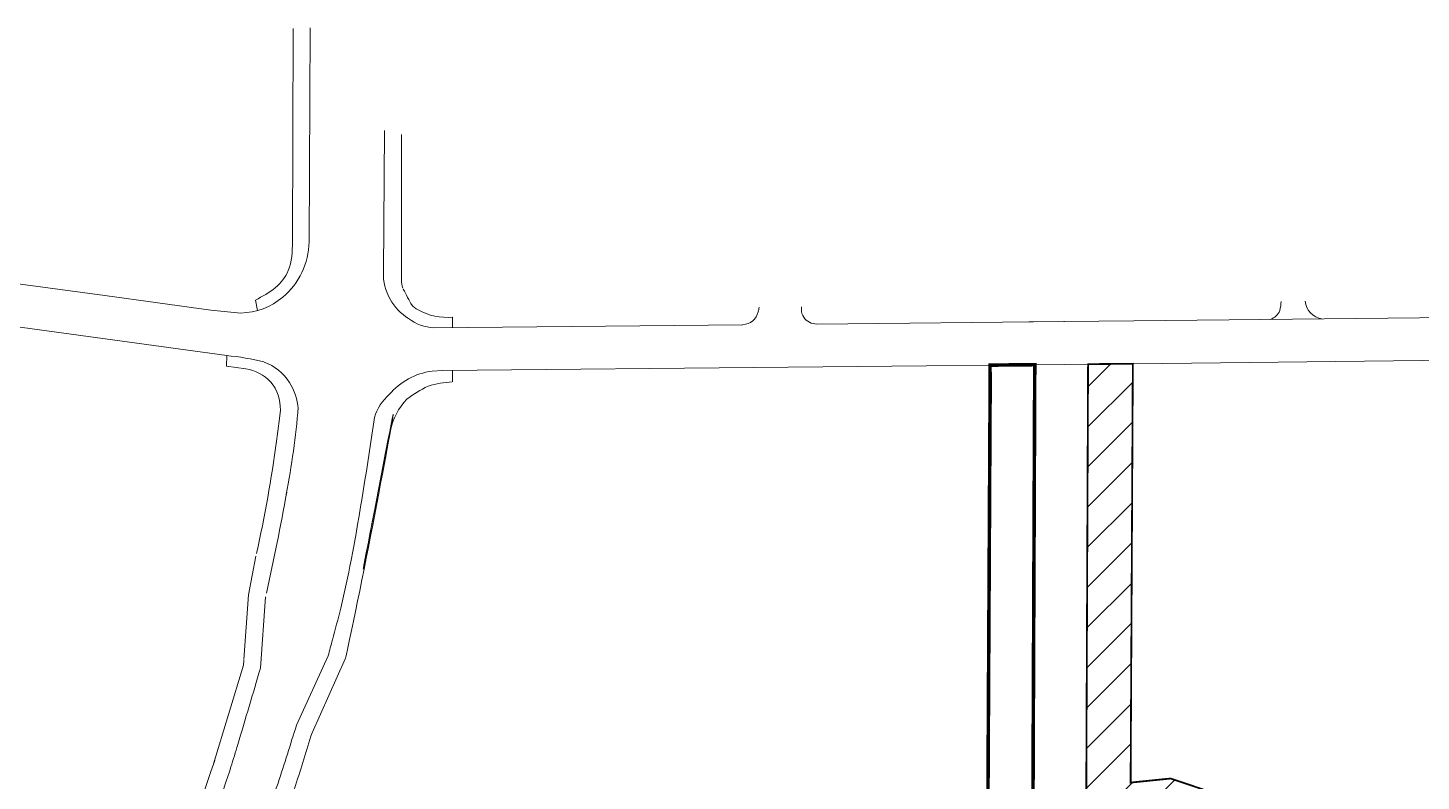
# Model space of a CAD drawing. Extents: x 216 to 1057, y -885 to -291.
# Drawn here: x 1005.25 to 1015.8, y -650.77 to -645.06 of the extents above; entities that cross this region are included whole.
import ezdxf

# ---------------------------------------------------------------- set-up
doc = ezdxf.new("R2010")
doc.units = 0
doc.header["$LTSCALE"] = 1000
doc.header["$MEASUREMENT"] = 0
doc.linetypes.add('2', pattern=[0])
doc.linetypes.add('ACAD_ISO05W100', pattern=[34, 24, -3, 0.5, -3, 0.5, -3])
doc.layers.get('0').update_dxf_attribs({"linetype": 'CONTINUOUS'})

# ---------------------------------------------------------------- blocks, each defined once
blk = doc.blocks.new('索引图')
h = blk.add_hatch()
h.set_pattern_fill('ANSI31', color=251, scale=5000)
h.set_pattern_definition([(45, (-343244937, -671142702), (-5612.660076, 5612.660076), [])])
edge = h.paths.add_edge_path()
edge.add_arc((1049818, 988928), 11268, -106.46898, 20.86903, ccw=False)
edge.add_arc((1034227, 934349), 45495, 74.18783, 102.26621)
edge.add_arc((1017309, 1010608), 32620, 205.51927, 282.84724, ccw=False)
edge.add_arc((970319, 989330), 18981, 22.37249, 59.89109)
edge.add_arc((973851, 994213), 12999, 62.56269, 86.57062)
edge.add_arc((973686, 1016437), 9296, 192.5453, 275.82239, ccw=False)
edge.add_arc((954629, 1011800), 10320, 14.69316, 56.21285)
edge.add_arc((963308, 1025472), 5882, 141.49847, 240.01185, ccw=False)
edge.add_arc((720899, 728863), 383033, 51.62175, 83.16275)
edge.add_line((766499, 1109172), (767321, 1304088))
edge.add_line((767321, 1304088), (779879, 1304211))
edge.add_line((779879, 1304211), (779853, 1299210))
edge.add_line((779853, 1299210), (779259, 1186680))
edge.add_line((779259, 1186680), (790472, 1187820))
edge.add_line((790472, 1187820), (818625, 1178369))
edge.add_arc((630803, 731310), 484911, 57.49718, 67.2114, ccw=False)
edge.add_arc((739828, 870075), 309786, 45.54456, 60.71396, ccw=False)
edge.add_line((956788, 1091199), (971749, 1075142))
edge.add_line((971749, 1075142), (1009431, 1110285))
edge.add_arc((1197522, 1278279), 252191, 221.76965, 244.66006)
edge.add_line((1089587, 1050352), (1090781, 1053000))
edge.add_arc((1197269, 1277807), 248752, 244.65368, 265.7264)
edge.add_arc((1201333, 1357659), 328691, 266.05714, 271.40972)
edge.add_line((1209420, 1029068), (1238585, 1029379))
edge.add_line((1238585, 1029379), (1238562, 1031552))
edge.add_arc((1239356, 1019475), 12103, 8.01635, 93.76296, ccw=False)
edge.add_line((1251341, 1021163), (1253082, 1010716))
edge.add_line((1253082, 1010716), (1248615, 1009972))
edge.add_line((1248615, 1009972), (1252121, 988778))
edge.add_arc((1102684, 173834), 828531, 79.609061, 83.666704)
edge.add_arc((1180181, 872078), 126000, 83.6667, 93.8295)
edge.add_arc((1113127, 1873837), 878000, 270.229189, 273.829503, ccw=False)
edge.add_arc((1115787, 1208842), 213000, 265.86237, 270.22919, ccw=False)
edge.add_arc((1086014, 797289), 199628, 85.86237, 93.15799)
edge.add_arc((1077221, 956675), 40000, 93.15799, 114.94973)
at = {"color": 251, "linetype": '2', "lineweight": 13}
for p, q in [((544102, 1338450), (544278, 1398265)), ((549090, 1398444), (548776, 1338382)), ((569919, 1369611), (569618, 1329913)), ((574716, 1368533), (574650, 1327737)), ((544102, 1338450), (544105, 1339187)), ((491438, 1323332), (442244, 1330026)), ((521182, 1319218), (491438, 1323332)), ((534340, 1319140), (533716, 1322082)), ((529581, 1318440), (521182, 1319218)), ((933205, 1317898), (780151, 1316233)), ((525734, 1306494), (447952, 1317206)), ((589030, 1314377), (589001, 1317277)), ((525734, 1306494), (525573, 1303498)), ((780130, 1304214), (933638, 1305958)), ((525573, 1303498), (531047, 1302772)), ((586213, 1302304), (583308, 1302141)), ((780130, 1304214), (586213, 1302304)), ((589015, 1299163), (588983, 1302331)), ((540713, 1291183), (540434, 1288889)), ((540427, 1288835), (539565, 1281740)), ((570837, 1282344), (571640, 1285436)), ((533861, 1250203), (531742, 1239378)), ((535097, 1218761), (536577, 1238762)), ((554138, 1222256), (545246, 1202819)), ((549587, 1200597), (559003, 1221626))]:
    blk.add_line(p, q, dxfattribs=at)
at = {"color": 251, "linetype": 'Continuous', "lineweight": 13}
for p, q in [((686907, 1319497), (686935, 1320196)), ((670499, 1315168), (583769, 1314326)), ((760673, 1316044), (691222, 1315352)), ((780151, 1316233), (750673, 1315947)), ((531742, 1239378), (530441, 1221231)), ((530326, 1219627), (521961, 1191964)), ((530428, 1221044), (530326, 1219627))]:
    blk.add_line(p, q, dxfattribs=at)
at = {"color": 1, "linetype": 'ACAD_ISO05W100', "ltscale": 0.03, "const_width": 1000}
blk.add_lwpolyline([(751571, 1111187), (752365, 1303941), (739802, 1303817), (739852, 1298772), (739232, 1182643)], dxfattribs=at)
at = {"color": 251, "linetype": 'ACAD_ISO05W100', "ltscale": 0.03, "const_width": 500}
blk.add_lwpolyline([(958705, 1029134, 0.1384991), (766499, 1109172), (767321, 1304088), (779879, 1304211), (779853, 1299210), (779259, 1186680), (790472, 1187820), (818625, 1178369, -0.0424116), (891366, 1140267)], format="xyb", dxfattribs=at)
at = {"color": 251, "linetype": '2', "lineweight": 13, "extrusion": (0, 0, -1)}
for centre, radius, start, end in [((-528105, 1338752), 20675, 180.92037, 230.04816), ((-529264, 1337108), 18671, 229.54817, 268.92288), ((-529046, 1290591), 12344, 99.22473, 136.61273), ((-528713, 1291488), 12004, 140.8241, 181.35156), ((-599334, 1263208), 38736, 53.2999, 63.64736), ((-591758, 1264015), 35255, 74.17091, 85.43418), ((-588470, 1282338), 17112, 10.32772, 44.28364), ((-133951, 1338817), 409609, 187.90621, 192.3904)]:
    blk.add_arc(centre, radius, start, end, dxfattribs=at)
at = {"color": 251, "linetype": '2', "lineweight": 13}
for centre, radius, start, end in [((583792, 1329398), 14183, 178.02289, 210.04249), ((582442, 1327927), 7794, 181.49787, 198.54394), ((744638, 1412243), 190503, 207.20307, 208.77703), ((584237, 1329288), 14517, 208.78858, 238.63166), ((582542, 1325130), 6626, 220.50103, 241.21793), ((587554, 1334231), 17015, 241.24431, 274.98435), ((584119, 1326379), 12058, 231.8746, 268.43871), ((519977, 1242293), 64458, 75.50654, 84.97949), ((530785, 1290764), 14932, 33.27592, 68.75142), ((585815, 1283145), 19161, 97.6212, 139.42311), ((529587, 1290366), 16155, 4.38852, 32.13052), ((580919, 1284889), 14433, 131.98297, 162.95413), ((303134, 1312825), 243491, 349.27277, 355.09655), ((-78538, 1377590), 630585, 347.385352, 350.009574)]:
    blk.add_arc(centre, radius, start, end, dxfattribs=at)
at = {"color": 251, "linetype": 'Continuous', "lineweight": 13}
for centre, radius, start, end in [((806990, 1322635), 14539, 346.19625, 356.26785), ((833798, 1322322), 5583, 186.18615, 261.16059), ((670402, 1319598), 4405, 271.16023, 349.08656), ((670088, 1320461), 4941, 339.9203, 355.52677), ((817107, 1320727), 4300, 288.60269, 338.45549)]:
    blk.add_arc(centre, radius, start, end, dxfattribs=at)
at = {"color": 251, "linetype": 'Continuous', "lineweight": 13, "extrusion": (0, 0, -1)}
for centre, radius, start, end in [((-690291, 1319306), 3389, 323.33127, 3.12168), ((-691112, 1319560), 4209, 268.38911, 327.20801), ((8260, 1369801), 559249, 198.43792, 209.13543)]:
    blk.add_arc(centre, radius, start, end, dxfattribs=at)
at = {"color": 251, "linetype": '2', "lineweight": 13}
for points in [[(533716, 1322082), (539320, 1325564), (542933, 1330342), (544102, 1338450)], [(559003, 1221626), (559153, 1222289), (572101, 1288758), (564002, 1246800), (570837, 1282344)], [(567128, 1289145), (560551, 1249071), (557650, 1235605), (555309, 1226705), (554138, 1222256)], [(545246, 1202819), (540056, 1186534), (531763, 1163265), (522181, 1139612), (506434, 1106283), (493664, 1082898), (483339, 1065659)], [(535858, 1160401), (536472, 1161991), (544967, 1185903), (549587, 1200597)]]:
    blk.add_spline(points, degree=3, dxfattribs=at)
at = {"color": 251, "linetype": 'Continuous', "lineweight": 13}
blk.add_spline([(535097, 1218761), (528766, 1197345), (526834, 1191058), (519297, 1169879), (508877, 1144374), (500483, 1126032), (491080, 1107264), (476725, 1081840), (465923, 1064515), (454682, 1047974), (445795, 1035709), (433374, 1019754), (413450, 996499), (399763, 981898), (381563, 966371), (375134, 965172), (364161, 968125), (360168, 971417)], degree=3, dxfattribs=at)

msp = doc.modelspace()

# ---------------------------------------------------------------- block references
at = {"xscale": 2.700000000000001e-05, "yscale": 2.700000000000001e-05, "zscale": 2.700000000000001e-05}
msp.add_blockref('索引图', (992.564, -682.823), dxfattribs=at)

doc.saveas('drawing.dxf')
